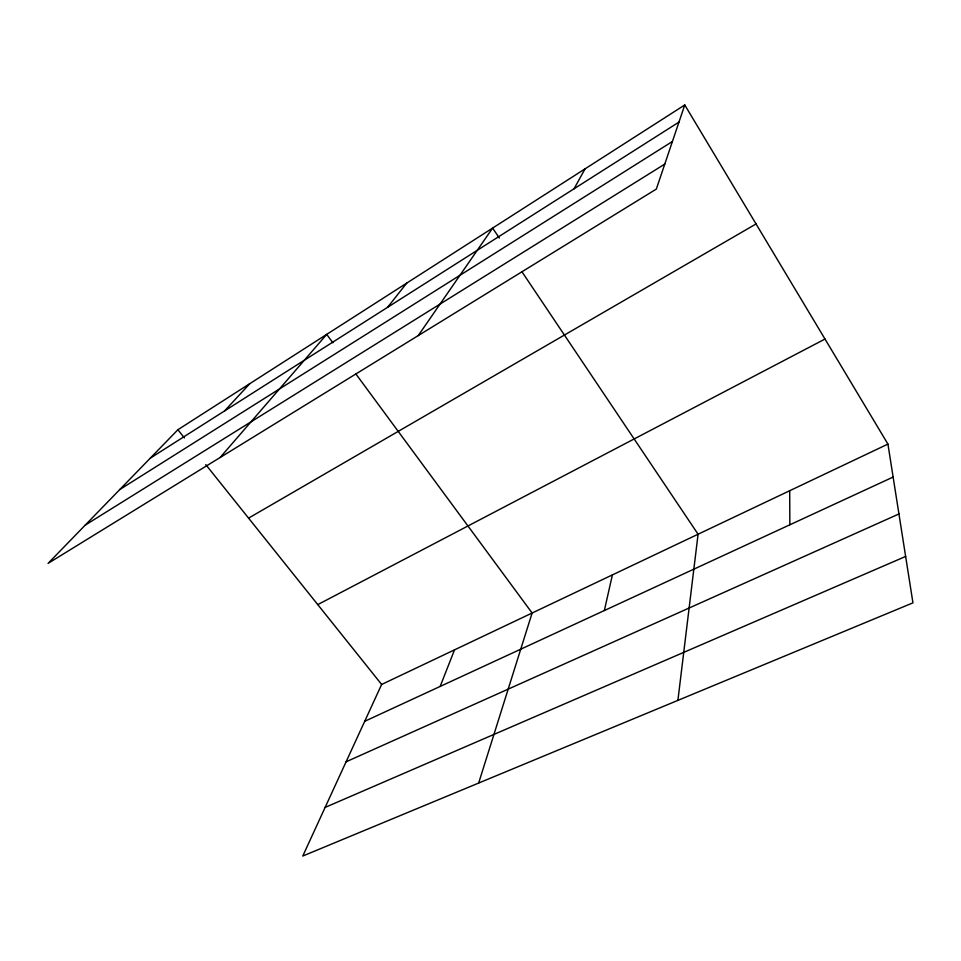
<?xml version="1.0" encoding="UTF-8"?>
<svg xmlns="http://www.w3.org/2000/svg" width="961" height="961" viewBox="0 0 961 961"><rect width="100%" height="100%" fill="white"/><g stroke="black" fill="none" stroke-linecap="round" stroke-linejoin="round"><path stroke-width="1.44" d="M677.901 700.377L698.082 534.22L521.847 271.615M604.349 610.535L612.397 574.894M478.65 783.059L532.118 613.01L355.834 373.901M684.761 104.965L656.327 189.089L48.05 563.398L177.881 429.747L684.761 104.965L887.928 444.09L912.95 602.847L302.775 856.035L381.637 684.46L887.928 444.09M440.162 686.43L454.517 649.852M574.053 188.788L585.045 168.86M418.215 335.617L492.621 228.081L499.3 238.028M387.583 307.316L406.731 283.111M220.105 457.52L326.704 334.392L332.89 342.777M224.598 410.912L249.764 383.691M150.324 458.121L678.971 122.095M119.849 489.485L672.424 141.483M85.253 525.102L664.784 164.079M248.575 518.123L756.055 223.961M317.767 604.613L824.994 339.041M364.7 721.315L893.129 477.052M346.092 761.797L898.943 513.955M325.13 807.408L905.634 556.443M177.881 429.747L184.392 437.892M205.786 464.631L381.637 684.46M789.702 490.723L789.846 524.79"/></g></svg>
